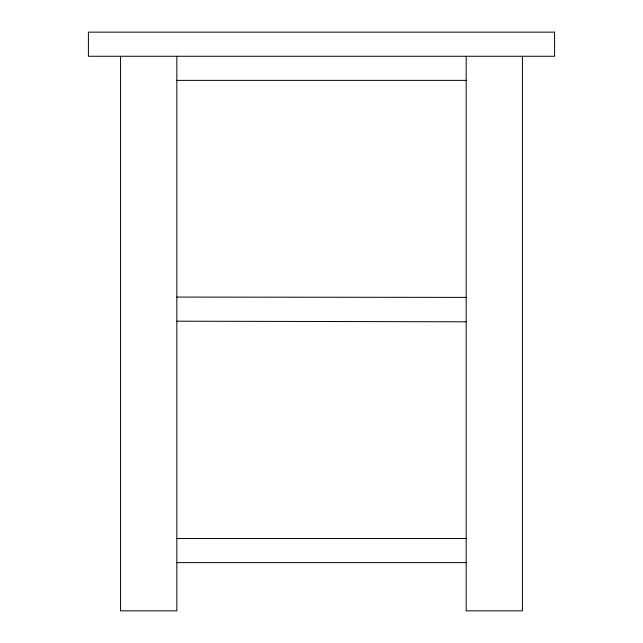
<?xml version="1.0" encoding="UTF-8"?>
<svg xmlns="http://www.w3.org/2000/svg" width="643" height="643" viewBox="0 0 643 643"><rect width="100%" height="100%" fill="white"/><g stroke="black" fill="none" stroke-linecap="round" stroke-linejoin="round"><path stroke-width="0.96" d="M176.954 297.074L466.175 297.387M176.954 321.187L466.046 321.813M176.825 80.375L466.175 80.375M176.825 538.512L466.175 538.512M176.825 562.625L466.175 562.625M522.438 56.262L522.438 610.85L466.175 610.85L466.175 56.262M176.825 56.262L176.825 610.85L120.562 610.85L120.562 56.262M554.587 32.15L88.412 32.15L88.412 56.262L554.587 56.262L554.587 32.15"/></g></svg>
